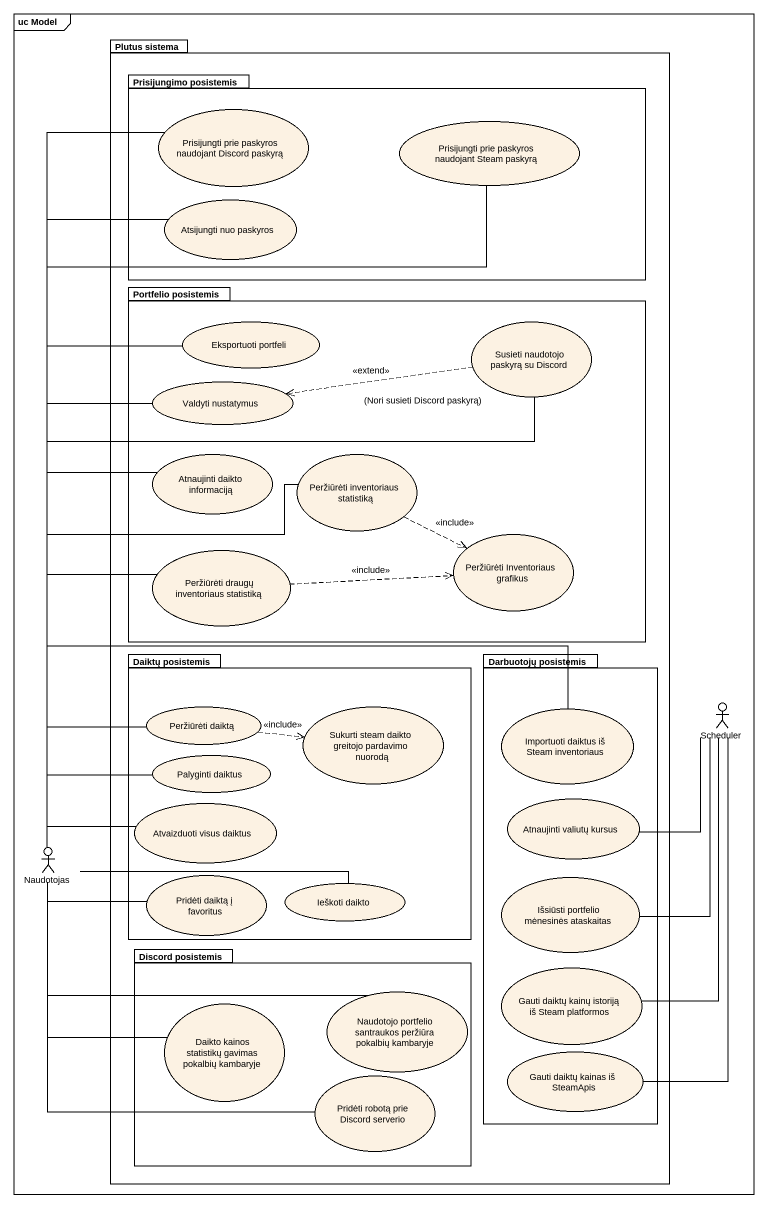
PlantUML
@startuml
mainframe uc Model
package "Plutus sistema" as Plutus_sistema {
  package "Prisijungimo posistemis" as Prisijungimo_posistemis {
    usecase "Prisijungti prie paskyros naudojant Discord paskyrą" as Prisijungti_prie_paskyros
    usecase "Prisijungti prie paskyros naudojant Steam paskyrą" as Prisijungti_prie_paskyros_2
    usecase "Atsijungti nuo paskyros" as Atsijungti_nuo_paskyros
  }
  package "Portfelio posistemis" as Portfelio_posistemis {
    usecase "Eksportuoti portfeli" as Eksportuoti_portfeli
    usecase "Susieti naudotojo paskyrą su Discord" as Susieti_naudotojo_paskyrą
    usecase "Valdyti nustatymus" as Valdyti_nustatymus
    usecase "Atnaujinti daikto informaciją" as Atnaujinti_daikto
    usecase "Peržiūrėti inventoriaus statistiką" as Peržiūrėti_inventoriaus
    usecase "Peržiūrėti draugų inventoriaus statistiką" as Peržiūrėti_draugų
    usecase "Peržiūrėti Inventoriaus grafikus" as Peržiūrėti_Inventoriaus
  }
  package "Daiktų posistemis" as Daiktų_posistemis {
    usecase "Peržiūrėti daiktą" as Peržiūrėti_daiktą
    usecase "Sukurti steam daikto greitojo pardavimo nuorodą" as Sukurti_steam_daikto
    usecase "Palyginti daiktus" as Palyginti_daiktus
    usecase "Atvaizduoti visus daiktus" as Atvaizduoti_visus_daiktus
    usecase "Pridėti daiktą į favoritus" as Pridėti_daiktą_į_favoritus
    usecase "Ieškoti daikto" as Ieškoti_daikto
  }
  package "Darbuotojų posistemis" as Darbuotojų_posistemis {
    usecase "Importuoti daiktus iš Steam inventoriaus" as Importuoti_daiktus_iš_Steam
    usecase "Atnaujinti valiutų kursus" as Atnaujinti_valiutų_kursus
    usecase "Išsiūsti portfelio mėnesinės ataskaitas" as Išsiūsti_portfelio
    usecase "Gauti daiktų kainų istoriją iš Steam platformos" as Gauti_daiktų_kainų_istoriją
    usecase "Gauti daiktų kainas iš SteamApis" as Gauti_daiktų_kainas_iš
  }
  package "Discord posistemis" as Discord_posistemis {
    usecase "Daikto kainos statistikų gavimas pokalbių kambaryje" as Daikto_kainos_statistikų
    usecase "Naudotojo portfelio santraukos peržiūra pokalbių kambaryje" as Naudotojo_portfelio
    usecase "Pridėti robotą prie Discord serverio" as Pridėti_robotą_prie_Discord
  }
}
actor Scheduler
actor Naudotojas
Susieti_naudotojo_paskyrą .left.> Valdyti_nustatymus : <<extend>>\n(Nori susieti Discord paskyrą)
Peržiūrėti_inventoriaus .right.> Peržiūrėti_Inventoriaus : <<include>>
Peržiūrėti_draugų .right.> Peržiūrėti_Inventoriaus : <<include>>
Peržiūrėti_daiktą .right.> Sukurti_steam_daikto : <<include>>
Scheduler -- Atnaujinti_valiutų_kursus
Scheduler -- Išsiūsti_portfelio
Scheduler -- Gauti_daiktų_kainų_istoriją
Scheduler -- Gauti_daiktų_kainas_iš
Naudotojas -up- Prisijungti_prie_paskyros
Naudotojas -up- Prisijungti_prie_paskyros_2
Naudotojas -up- Atsijungti_nuo_paskyros
Naudotojas -up- Eksportuoti_portfeli
Naudotojas -up- Susieti_naudotojo_paskyrą
Naudotojas -up- Valdyti_nustatymus
Naudotojas -up- Atnaujinti_daikto
Naudotojas -up- Peržiūrėti_inventoriaus
Naudotojas -up- Peržiūrėti_draugų
Naudotojas -up- Peržiūrėti_daiktą
Naudotojas -right- Importuoti_daiktus_iš_Steam
Naudotojas -right- Palyginti_daiktus
Naudotojas -right- Atvaizduoti_visus_daiktus
Naudotojas -right- Pridėti_daiktą_į_favoritus
Naudotojas -right- Ieškoti_daikto
Naudotojas -- Daikto_kainos_statistikų
Naudotojas -right- Naudotojo_portfelio
Naudotojas -- Pridėti_robotą_prie_Discord
@enduml
